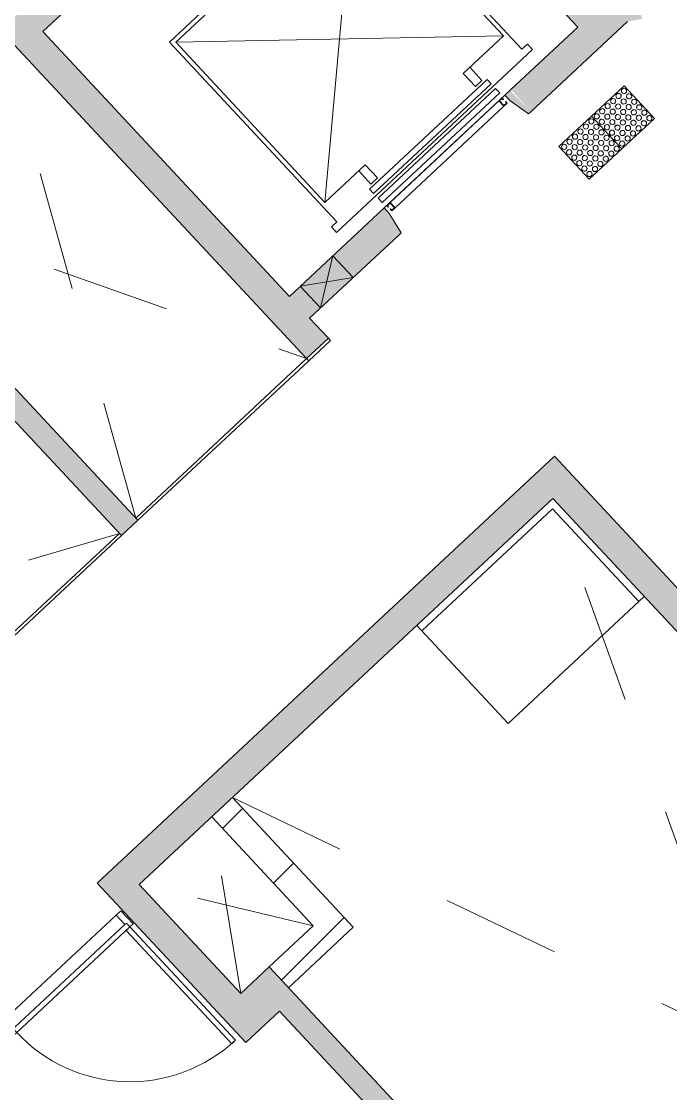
# Model space of a CAD drawing. Header units: millimetres. Extents: x -71377 to 516042, y -145869 to 441446.
# Drawn here: x 213383 to 217745, y 173556 to 180754 of the extents above; entities that cross this region are included whole.
import ezdxf

# ---------------------------------------------------------------- set-up
doc = ezdxf.new("R2010")
doc.units = ezdxf.units.MM
doc.header["$LTSCALE"] = 1000
doc.linetypes.add('_점선_S_', pattern=[1.6, 0.8, -0.8])
doc.linetypes.add('_점선_XS_', pattern=[1.15, 0.6, -0.55])
for name, color, linetype, lineweight in [('A-door', 4, 'Continuous', 5), ('A-door-hdln', 8, 'Continuous', 5), ('A-ele-8', 8, 'Continuous', 5), ('A-fnsh', 5, 'Continuous', 5), ('A-furn-hdln', 8, '_점선_XS_', 5), ('A-hat', 251, 'Continuous', 5), ('A_bwall', 3, 'Continuous', 5), ('A_cwall', 2, 'Continuous', 5), ('A_fnsh-4', 4, 'Continuous', 5), ('AA_오픈', 8, '_점선_S_', 5), ('AA_점형블럭', 8, 'Continuous', 5), ('elev', 4, 'Continuous', 5)]:
    doc.layers.add(name, color=color, linetype=linetype, lineweight=lineweight)
pattern_1 = [(45, (165969.5, 243949.9), (-353.5534, 353.5534), [])]

# ---------------------------------------------------------------- blocks, each defined once
blk = doc.blocks.new('EV_15인승 - EV_15인승_1060x2100-6900319-지반층 배치도')
at = {"layer": 'A-furn-hdln'}
for p, q in [((1150, 100), (1150, -100)), ((1450, 100), (1450, -100))]:
    blk.add_line(p, q, dxfattribs=at)
at = {"layer": 'elev'}
for p, q in [((1450, 100), (1150, -100)), ((1450, -100), (1150, 100)), ((-405, -65), (-405, -50)), ((-405, -50), (-375, -50)), ((-402, -65), (-405, -65)), ((-378, -53), (-402, -53)), ((-402, -53), (-402, -65)), ((-378, -97), (-378, -53)), ((-375, -50), (625, -50)), ((-375, -50), (-375, -100)), ((625, -50), (655, -50)), ((625, -50), (625, -100)), ((652, -53), (628, -53)), ((628, -53), (628, -97)), ((652, -65), (652, -53)), ((655, -65), (652, -65)), ((655, -50), (655, -65)), ((665, -135), (-415, -135)), ((-415, -135), (-415, -175)), ((-405, -100), (-405, -85)), ((-405, -85), (-402, -85)), ((-375, -100), (-405, -100)), ((-402, -85), (-402, -97)), ((-402, -97), (-378, -97)), ((-375, -100), (625, -100)), ((655, -100), (625, -100)), ((628, -97), (652, -97)), ((652, -97), (652, -85)), ((652, -85), (655, -85)), ((655, -85), (655, -100)), ((665, -175), (665, -135)), ((1025, -198), (-775, -198)), ((-775, -198), (-775, -248)), ((-415, -175), (665, -175)), ((1025, -248), (1025, -198)), ((-775, -248), (-725, -248)), ((-725, -248), (-725, -1898)), ((665, -219), (-415, -219)), ((-415, -219), (-415, -259)), ((-415, -259), (665, -259)), ((-325, -278), (-385, -278)), ((-385, -278), (-385, -398)), ((-325, -398), (-325, -278)), ((635, -278), (575, -278)), ((575, -278), (575, -398)), ((635, -398), (635, -278)), ((665, -259), (665, -219)), ((975, -1898), (975, -248)), ((975, -248), (1025, -248)), ((-695, -1868), (-695, -398)), ((-695, -398), (-325, -398)), ((945, -398), (-695, -1868)), ((-695, -398), (945, -1868)), ((575, -398), (945, -398)), ((945, -398), (945, -1868)), ((-1100, -720), (-950, -720)), ((-950, -1580), (-1100, -720)), ((-1100, -1580), (-950, -720)), ((-1100, -1580), (-1100, -720)), ((-950, -720), (-950, -1580)), ((-950, -1580), (-1100, -1580)), ((945, -1868), (-695, -1868)), ((-725, -1898), (975, -1898))]:
    blk.add_line(p, q, dxfattribs=at)
blk = doc.blocks.new('외여닫이문 - __A_FSD_11x21_씰FL_20_원형__ELEV홀-7572301-지반층 배치도')
at = {"layer": 'A-door'}
for p, q in [((-550, 100), (-505, 100)), ((-550, -20), (-550, 100)), ((-505, 100), (-505, 15)), ((505, 100), (550, 100)), ((505, 15), (505, 100)), ((550, 100), (550, -20)), ((-520, 15), (-520, -20)), ((-505, 15), (-520, 15)), ((520, 15), (505, 15)), ((520, -20), (520, 15)), ((-520, -20), (-550, -20)), ((485, -20), (485, -1060)), ((485, -20), (520, -20)), ((520, -20), (520, -1060)), ((550, -20), (520, -20)), ((485, -1060), (520, -1060))]:
    blk.add_line(p, q, dxfattribs=at)
at = {"layer": 'A-door-hdln'}
for p, q in [((-505, 100), (505, 100)), ((-505, 15), (505, 15)), ((-520, -20), (520, -20))]:
    blk.add_line(p, q, dxfattribs=at)
blk.add_arc((520, -20), 1040, 180, 270, dxfattribs=at)
blk = doc.blocks.new('점자블럭_원형_개수_ - 점자블럭_원형_개수_-4199367-지반층 배치도')
at = {"layer": 'AA_점형블럭'}
for p, q in [((300, 300), (0, 300)), ((0, 300), (0, 0)), ((300, 0), (300, 300)), ((600, 300), (300, 300)), ((300, 300), (300, 0)), ((600, 0), (600, 300)), ((0, 0), (300, 0)), ((300, 0), (600, 0))]:
    blk.add_line(p, q, dxfattribs=at)
for centre, start, end in [((25, 275), 360, 180), ((25, 275), 45, 180), ((25, 275), 360, 180), ((25, 275), 45, 180), ((75, 275), 0, 180), ((75, 275), 0, 180), ((75, 275), 0, 180), ((75, 275), 0, 180), ((125, 275), 0, 180), ((125, 275), 0, 180), ((125, 275), 360, 180), ((125, 275), 0, 180), ((175, 275), 360, 180), ((175, 275), 0, 180), ((175, 275), 360, 180), ((175, 275), 0, 180), ((225, 275), 360, 180), ((225, 275), 0, 180), ((225, 275), 360, 180), ((225, 275), 0, 180), ((275, 275), 0, 180), ((275, 275), 0, 180), ((275, 275), 360, 180), ((275, 275), 0, 180), ((325, 275), 360, 180), ((325, 275), 0, 180), ((325, 275), 0, 180), ((325, 275), 0, 180), ((375, 275), 0, 180), ((375, 275), 0, 180), ((375, 275), 0, 180), ((375, 275), 0, 180), ((425, 275), 0, 180), ((425, 275), 0, 180), ((425, 275), 360, 180), ((425, 275), 0, 180), ((475, 275), 0, 180), ((475, 275), 0, 180), ((475, 275), 360, 180), ((475, 275), 360, 180), ((525, 275), 0, 180), ((525, 275), 0, 180), ((525, 275), 360, 180), ((525, 275), 0, 180), ((575, 275), 0, 180), ((575, 275), 0, 180), ((575, 275), 360, 180), ((575, 275), 0, 180), ((25, 275), 180, 360), ((25, 275), 180, 225), ((25, 275), 180, 360), ((25, 275), 180, 225), ((25, 225), 360, 180), ((25, 225), 45, 180), ((25, 225), 0, 180), ((25, 225), 45, 180), ((25, 225), 180, 360), ((25, 225), 180, 225), ((25, 225), 180, 360), ((25, 225), 180, 225), ((25, 275), 255, 330), ((25, 275), 255, 330), ((25, 225), 255, 330), ((25, 225), 255, 330), ((75, 275), 180, 360), ((75, 275), 180, 360), ((75, 275), 180, 360), ((75, 275), 180, 360), ((75, 225), 0, 180), ((75, 225), 0, 180), ((75, 225), 0, 180), ((75, 225), 0, 180), ((75, 225), 180, 360), ((75, 225), 180, 360), ((75, 225), 180, 360), ((75, 225), 180, 360), ((125, 275), 180, 360), ((125, 275), 180, 360), ((125, 275), 180, 360), ((125, 275), 180, 360), ((125, 225), 360, 180), ((125, 225), 0, 180), ((125, 225), 360, 180), ((125, 225), 0, 180), ((125, 225), 180, 360), ((125, 225), 180, 360), ((125, 225), 180, 360), ((125, 225), 180, 360), ((175, 275), 180, 360), ((175, 275), 180, 360), ((175, 275), 180, 360), ((175, 275), 180, 360), ((175, 225), 360, 180), ((175, 225), 0, 180), ((175, 225), 360, 180), ((175, 225), 0, 180), ((175, 225), 180, 360), ((175, 225), 180, 360), ((175, 225), 180, 360), ((175, 225), 180, 360), ((225, 275), 180, 360), ((225, 275), 180, 360), ((225, 275), 180, 360), ((225, 275), 180, 360), ((225, 225), 0, 180), ((225, 225), 0, 180), ((225, 225), 360, 180), ((225, 225), 0, 180), ((225, 225), 180, 360), ((225, 225), 180, 360), ((225, 225), 180, 360), ((225, 225), 180, 360), ((275, 275), 180, 360), ((275, 275), 180, 360), ((275, 275), 180, 360), ((275, 275), 180, 360), ((275, 225), 360, 180), ((275, 225), 0, 180), ((275, 225), 360, 180), ((275, 225), 0, 180), ((275, 225), 180, 360), ((275, 225), 180, 360), ((275, 225), 180, 360), ((275, 225), 180, 360), ((325, 275), 180, 360), ((325, 275), 180, 360), ((325, 275), 180, 360), ((325, 275), 180, 360), ((325, 225), 360, 180), ((325, 225), 0, 180), ((325, 225), 360, 180), ((325, 225), 0, 180), ((325, 225), 180, 360), ((325, 225), 180, 360), ((325, 225), 180, 360), ((325, 225), 180, 360), ((375, 275), 180, 360), ((375, 275), 180, 360), ((375, 275), 180, 360), ((375, 275), 180, 360), ((375, 225), 360, 180), ((375, 225), 0, 180), ((375, 225), 0, 180), ((375, 225), 0, 180), ((375, 225), 180, 360), ((375, 225), 180, 360), ((375, 225), 180, 360), ((375, 225), 180, 360), ((425, 275), 180, 360), ((425, 275), 180, 360), ((425, 275), 180, 360), ((425, 275), 180, 360), ((425, 225), 0, 180), ((425, 225), 0, 180), ((425, 225), 0, 180), ((425, 225), 0, 180), ((425, 225), 180, 360), ((425, 225), 180, 360), ((425, 225), 180, 360), ((425, 225), 180, 360), ((475, 275), 180, 360), ((475, 275), 180, 360), ((475, 275), 180, 360), ((475, 275), 180, 360), ((475, 225), 360, 180), ((475, 225), 0, 180), ((475, 225), 0, 180), ((475, 225), 0, 180), ((475, 225), 180, 360), ((475, 225), 180, 360), ((475, 225), 180, 360), ((475, 225), 180, 360), ((525, 275), 180, 360), ((525, 275), 180, 360), ((525, 275), 180, 360), ((525, 275), 180, 360), ((525, 225), 360, 180), ((525, 225), 0, 180), ((525, 225), 360, 180), ((525, 225), 0, 180), ((525, 225), 180, 360), ((525, 225), 180, 360), ((525, 225), 180, 360), ((525, 225), 180, 360), ((575, 275), 180, 360), ((575, 275), 180, 360), ((575, 275), 180, 360), ((575, 275), 180, 360), ((575, 225), 360, 180), ((575, 225), 0, 180), ((575, 225), 0, 180), ((575, 225), 0, 180), ((575, 225), 180, 360), ((575, 225), 180, 360), ((575, 225), 180, 360), ((575, 225), 180, 360), ((25, 175), 360, 180), ((25, 175), 45, 180), ((25, 175), 360, 180), ((25, 175), 45, 180), ((25, 175), 180, 360), ((25, 175), 180, 225), ((25, 175), 180, 360), ((25, 175), 180, 225), ((25, 175), 255, 330), ((25, 175), 255, 330), ((75, 175), 0, 180), ((75, 175), 0, 180), ((75, 175), 0, 180), ((75, 175), 0, 180), ((75, 175), 180, 360), ((75, 175), 180, 360), ((75, 175), 180, 360), ((75, 175), 180, 360), ((125, 175), 360, 180), ((125, 175), 0, 180), ((125, 175), 360, 180), ((125, 175), 0, 180), ((125, 175), 180, 360), ((125, 175), 180, 360), ((125, 175), 180, 360), ((125, 175), 180, 360), ((175, 175), 360, 180), ((175, 175), 0, 180), ((175, 175), 360, 180), ((175, 175), 0, 180), ((175, 175), 180, 360), ((175, 175), 180, 360), ((175, 175), 180, 360), ((175, 175), 180, 360), ((225, 175), 360, 180), ((225, 175), 0, 180), ((225, 175), 360, 180), ((225, 175), 0, 180), ((225, 175), 180, 360), ((225, 175), 180, 360), ((225, 175), 180, 360), ((225, 175), 180, 360), ((275, 175), 360, 180), ((275, 175), 0, 180), ((275, 175), 0, 180), ((275, 175), 0, 180), ((275, 175), 180, 360), ((275, 175), 180, 360), ((275, 175), 180, 360), ((275, 175), 180, 360), ((325, 175), 0, 180), ((325, 175), 0, 180), ((325, 175), 0, 180), ((325, 175), 0, 180), ((325, 175), 180, 360), ((325, 175), 180, 360), ((325, 175), 180, 360), ((325, 175), 180, 360), ((375, 175), 0, 180), ((375, 175), 0, 180), ((375, 175), 0, 180), ((375, 175), 0, 180), ((375, 175), 180, 360), ((375, 175), 180, 360), ((375, 175), 180, 360), ((375, 175), 180, 360), ((425, 175), 0, 180), ((425, 175), 0, 180), ((425, 175), 360, 180), ((425, 175), 0, 180), ((425, 175), 180, 360), ((425, 175), 180, 360), ((425, 175), 180, 360), ((425, 175), 180, 360), ((475, 175), 0, 180), ((475, 175), 0, 180), ((475, 175), 360, 180), ((475, 175), 0, 180), ((475, 175), 180, 360), ((475, 175), 180, 360), ((475, 175), 180, 360), ((475, 175), 180, 360), ((525, 175), 360, 180), ((525, 175), 0, 180), ((525, 175), 0, 180), ((525, 175), 0, 180), ((525, 175), 180, 360), ((525, 175), 180, 360), ((525, 175), 180, 360), ((525, 175), 180, 360), ((575, 175), 360, 180), ((575, 175), 0, 180), ((575, 175), 0, 180), ((575, 175), 0, 180), ((575, 175), 180, 360), ((575, 175), 180, 360), ((575, 175), 180, 360), ((575, 175), 180, 360), ((25, 125), 360, 180), ((25, 125), 0, 180), ((25, 125), 360, 180), ((25, 125), 0, 180), ((25, 125), 180, 360), ((25, 125), 180, 240), ((25, 125), 180, 360), ((25, 125), 180, 240), ((25, 75), 360, 180), ((25, 75), 0, 180), ((25, 75), 360, 180), ((25, 75), 0, 180), ((25, 75), 180, 360), ((25, 75), 180, 345), ((25, 75), 180, 360), ((25, 75), 180, 345), ((25, 125), 270, 345), ((25, 125), 270, 345), ((75, 125), 360, 180), ((75, 125), 0, 180), ((75, 125), 0, 180), ((75, 125), 0, 180), ((75, 125), 180, 360), ((75, 125), 180, 360), ((75, 125), 180, 360), ((75, 125), 180, 360), ((75, 75), 360, 180), ((75, 75), 0, 180), ((75, 75), 360, 180), ((75, 75), 0, 180), ((75, 75), 180, 360), ((75, 75), 180, 360), ((75, 75), 180, 360), ((75, 75), 180, 360), ((125, 125), 360, 180), ((125, 125), 0, 180), ((125, 125), 360, 180), ((125, 125), 0, 180), ((125, 125), 180, 360), ((125, 125), 180, 360), ((125, 125), 180, 360), ((125, 125), 180, 360), ((125, 75), 360, 180), ((125, 75), 0, 180), ((125, 75), 360, 180), ((125, 75), 0, 180), ((125, 75), 180, 360), ((125, 75), 180, 360), ((125, 75), 180, 360), ((125, 75), 180, 360), ((175, 125), 360, 180), ((175, 125), 0, 180), ((175, 125), 360, 180), ((175, 125), 0, 180), ((175, 125), 180, 360), ((175, 125), 180, 360), ((175, 125), 180, 360), ((175, 125), 180, 360), ((175, 75), 360, 180), ((175, 75), 0, 180), ((175, 75), 360, 180), ((175, 75), 0, 180), ((175, 75), 180, 360), ((175, 75), 180, 360), ((175, 75), 180, 360), ((175, 75), 180, 360), ((225, 125), 360, 180), ((225, 125), 0, 180), ((225, 125), 360, 180), ((225, 125), 0, 180), ((225, 125), 180, 360), ((225, 125), 180, 360), ((225, 125), 180, 360), ((225, 125), 180, 360), ((225, 75), 0, 180), ((225, 75), 0, 180), ((225, 75), 360, 180), ((225, 75), 0, 180), ((225, 75), 180, 360), ((225, 75), 180, 360), ((225, 75), 180, 360), ((225, 75), 180, 360), ((275, 125), 0, 180), ((275, 125), 0, 180), ((275, 125), 360, 180), ((275, 125), 0, 180), ((275, 125), 180, 360), ((275, 125), 180, 360), ((275, 125), 180, 360), ((275, 125), 180, 360), ((275, 75), 0, 180), ((275, 75), 0, 180), ((275, 75), 360, 180), ((275, 75), 0, 180), ((275, 75), 180, 360), ((275, 75), 180, 360), ((275, 75), 180, 360), ((275, 75), 180, 360), ((325, 125), 0, 180), ((325, 125), 15, 180), ((325, 125), 360, 180), ((325, 125), 15, 180), ((325, 125), 180, 360), ((325, 125), 180, 270), ((325, 125), 180, 360), ((325, 125), 180, 270), ((325, 75), 360, 180), ((325, 75), 15, 180), ((325, 75), 0, 180), ((325, 75), 15, 180), ((325, 75), 180, 360), ((325, 75), 180, 270), ((325, 75), 180, 360), ((325, 75), 180, 270), ((325, 125), 300, 330), ((325, 125), 300, 330), ((375, 125), 0, 180), ((375, 125), 15, 180), ((375, 125), 360, 180), ((375, 125), 15, 180), ((375, 125), 180, 360), ((375, 125), 180, 270), ((375, 125), 180, 360), ((375, 125), 180, 270), ((375, 75), 360, 180), ((375, 75), 15, 180), ((375, 75), 360, 180), ((375, 75), 15, 180), ((375, 75), 180, 360), ((375, 75), 180, 270), ((375, 75), 180, 360), ((375, 75), 180, 270), ((375, 125), 300, 330), ((375, 125), 300, 330), ((425, 125), 0, 180), ((425, 125), 15, 180), ((425, 125), 0, 180), ((425, 125), 15, 180), ((425, 125), 180, 360), ((425, 125), 180, 270), ((425, 125), 180, 360), ((425, 125), 180, 270), ((425, 75), 0, 180), ((425, 75), 15, 180), ((425, 75), 0, 180), ((425, 75), 15, 180), ((425, 75), 180, 360), ((425, 75), 180, 270), ((425, 75), 180, 360), ((425, 75), 180, 270), ((425, 125), 300, 330), ((425, 125), 300, 330), ((475, 125), 360, 180), ((475, 125), 15, 180), ((475, 125), 360, 180), ((475, 125), 15, 180), ((475, 125), 180, 360), ((475, 125), 180, 270), ((475, 125), 180, 360), ((475, 125), 180, 270), ((475, 75), 0, 180), ((475, 75), 15, 180), ((475, 75), 360, 180), ((475, 75), 15, 180), ((475, 75), 180, 360), ((475, 75), 180, 270), ((475, 75), 180, 360), ((475, 75), 180, 270), ((475, 125), 300, 330), ((475, 125), 300, 330), ((525, 125), 0, 180), ((525, 125), 15, 180), ((525, 125), 0, 180), ((525, 125), 15, 180), ((525, 125), 180, 360), ((525, 125), 180, 270), ((525, 125), 180, 360), ((525, 125), 180, 270), ((525, 75), 0, 180), ((525, 75), 15, 180), ((525, 75), 0, 180), ((525, 75), 15, 180), ((525, 75), 180, 360), ((525, 75), 180, 270), ((525, 75), 180, 360), ((525, 75), 180, 270), ((525, 125), 300, 330), ((525, 125), 300, 330), ((575, 125), 0, 180), ((575, 125), 15, 180), ((575, 125), 360, 180), ((575, 125), 15, 180), ((575, 125), 180, 360), ((575, 125), 180, 270), ((575, 125), 180, 360), ((575, 125), 180, 270), ((575, 75), 0, 180), ((575, 75), 15, 180), ((575, 75), 0, 180), ((575, 75), 15, 180), ((575, 75), 180, 360), ((575, 75), 180, 270), ((575, 75), 180, 360), ((575, 75), 180, 270), ((575, 125), 300, 330), ((575, 125), 300, 330), ((25, 25), 360, 180), ((25, 25), 0, 180), ((25, 25), 360, 180), ((25, 25), 0, 180), ((25, 25), 180, 360), ((25, 25), 180, 360), ((25, 25), 180, 360), ((25, 25), 180, 360), ((75, 25), 360, 180), ((75, 25), 0, 180), ((75, 25), 0, 180), ((75, 25), 0, 180), ((75, 25), 180, 360), ((75, 25), 180, 360), ((75, 25), 180, 360), ((75, 25), 180, 360), ((125, 25), 360, 180), ((125, 25), 0, 180), ((125, 25), 360, 180), ((125, 25), 0, 180), ((125, 25), 180, 360), ((125, 25), 180, 360), ((125, 25), 180, 360), ((125, 25), 180, 360), ((175, 25), 360, 180), ((175, 25), 360, 180), ((175, 25), 180, 360), ((175, 25), 180, 360), ((175, 25), 120, 150), ((175, 25), 120, 150), ((175, 25), 210, 360), ((175, 25), 210, 360), ((175, 25), 0, 60), ((175, 25), 0, 60), ((225, 25), 360, 180), ((225, 25), 360, 180), ((225, 25), 180, 360), ((225, 25), 180, 360), ((225, 25), 120, 150), ((225, 25), 120, 150), ((225, 25), 210, 360), ((225, 25), 210, 360), ((225, 25), 0, 60), ((225, 25), 0, 60), ((275, 25), 0, 180), ((275, 25), 0, 180), ((275, 25), 180, 360), ((275, 25), 180, 360), ((275, 25), 120, 150), ((275, 25), 120, 150), ((275, 25), 210, 360), ((275, 25), 210, 360), ((275, 25), 0, 60), ((275, 25), 0, 60), ((325, 25), 360, 180), ((325, 25), 15, 180), ((325, 25), 360, 180), ((325, 25), 15, 180), ((325, 25), 180, 360), ((325, 25), 180, 270), ((325, 25), 180, 360), ((325, 25), 180, 270), ((325, 75), 300, 330), ((325, 75), 300, 330), ((325, 25), 300, 330), ((325, 25), 300, 330), ((375, 25), 0, 180), ((375, 25), 15, 180), ((375, 25), 0, 180), ((375, 25), 15, 180), ((375, 25), 180, 360), ((375, 25), 180, 270), ((375, 25), 180, 360), ((375, 25), 180, 270), ((375, 75), 300, 330), ((375, 75), 300, 330), ((375, 25), 300, 330), ((375, 25), 300, 330), ((425, 25), 0, 180), ((425, 25), 15, 180), ((425, 25), 0, 180), ((425, 25), 15, 180), ((425, 25), 180, 360), ((425, 25), 180, 270), ((425, 25), 180, 360), ((425, 25), 180, 270), ((425, 75), 300, 330), ((425, 75), 300, 330), ((425, 25), 300, 330), ((425, 25), 300, 330), ((475, 25), 360, 180), ((475, 25), 15, 180), ((475, 25), 360, 180), ((475, 25), 15, 180), ((475, 25), 180, 360), ((475, 25), 180, 270), ((475, 25), 180, 360), ((475, 25), 180, 270), ((475, 75), 300, 330), ((475, 25), 300, 330), ((475, 25), 300, 330), ((475, 75), 300, 330), ((525, 25), 360, 180), ((525, 25), 15, 180), ((525, 25), 360, 180), ((525, 25), 15, 180), ((525, 25), 180, 360), ((525, 25), 180, 270), ((525, 25), 180, 360), ((525, 25), 180, 270), ((525, 75), 300, 330), ((525, 75), 300, 330), ((525, 25), 300, 330), ((525, 25), 300, 330), ((575, 25), 0, 180), ((575, 25), 15, 180), ((575, 25), 0, 180), ((575, 25), 15, 180), ((575, 25), 180, 360), ((575, 25), 180, 270), ((575, 25), 180, 360), ((575, 25), 180, 270), ((575, 75), 300, 330), ((575, 75), 300, 330), ((575, 25), 300, 330), ((575, 25), 300, 330)]:
    blk.add_arc(centre, 17.5, start, end, dxfattribs=at)

msp = doc.modelspace()

# ---------------------------------------------------------------- hatches: boundary and pattern name
at = {"layer": 'A-hat'}
for points in [[(213525.7, 180685.3), (215610.1, 182629), (215473.7, 182775.2), (213389.3, 180831.5)], [(217137.6, 180697.6), (217372.5, 180739), (215610.1, 182629), (215463.8, 182492.6), (217121.1, 180715.4)], [(217372.5, 180739), (217552.9, 180770.8), (217518.1, 180967.8), (217209.8, 180913.4)], [(215299.3, 178490.1), (215445.5, 178626.5), (213389.3, 180831.5), (213243, 180695.1), (215183, 178614.8)], [(216807.7, 180149.7), (217455.3, 180753.6), (217137.6, 180697.6), (217121.1, 180715.4), (216671.3, 180295.9)], [(214055, 177302.4), (214164.7, 177404.7), (212094.8, 179624.4), (211985.1, 179522.1), (213959.6, 177404.7)], [(215319.4, 178761.8), (215915.4, 179317.6), (215779, 179463.9), (215183, 178908.1)], [(218638.5, 175745), (218784.8, 175881.4), (216963.8, 177834.1), (216817.6, 177697.7), (218619.4, 175765.5)], [(214174.8, 174959.8), (216954, 177551.4), (216817.6, 177697.7), (214038.4, 175106.1)], [(214891.3, 173898.3), (215037.5, 174034.7), (214038.4, 175106.1), (213892.1, 174969.7), (214856.8, 173935.2)], [(215037.5, 174034.7), (215227.7, 174212), (215047, 174405.8), (214856.8, 174228.5), (214967.6, 174109.7)], [(216117.1, 173038.3), (216226.8, 173140.6), (215227.7, 174212), (215118, 174109.7), (215321.9, 173891)]]:
    msp.add_hatch(color=256, dxfattribs=at).paths.add_polyline_path(points)
h = msp.add_hatch(color=256, dxfattribs=at)
h.paths.add_polyline_path([(215915.4, 179317.6), (215933.7, 179334.7), (215819.2, 179501.4), (215779, 179463.9), (215853.3, 179384.2)])
h.paths.add_polyline_path([(216789.4, 180132.6), (216807.7, 180149.7), (216665.1, 180290.2), (216631, 180258.4), (216671.3, 180217.5), (216765.7, 180149.7)])
h = msp.add_hatch(dxfattribs=at)
h.set_pattern_fill('FP_12', color=256, scale=1000, style=0, pattern_type=2)
h.set_pattern_definition(pattern_1)
h.paths.add_polyline_path([(215472.7, 174543.1), (215611.7, 174672.6), (214800.1, 175543), (214661.2, 175413.4), (215343.2, 174682)])
h = msp.add_hatch(dxfattribs=at)
h.set_pattern_fill('FP_12', color=256, scale=1000, style=0, pattern_type=2)
h.set_pattern_definition(pattern_1)
h.paths.add_polyline_path([(215047, 174405.8), (215176.5, 174266.9), (215472.7, 174543.1), (215343.2, 174682)])

# ---------------------------------------------------------------- linework, layer by layer
at = {"layer": 'A-ele-8'}
for p, q in [((216951.5, 177480.8), (216073.9, 176662.4)), ((217531.2, 176859.1), (216951.5, 177480.8))]:
    msp.add_line(p, q, dxfattribs=at)
at = {"layer": 'A-fnsh'}
for p, q in [((216631, 180258.4), (215819.2, 179501.4)), ((215459.2, 178611.9), (215312.9, 178475.5)), ((215445.5, 178626.5), (215459.2, 178611.9)), ((214055, 177302.4), (212592.3, 175938.4)), ((217567.8, 176893.2), (216653.6, 176040.7)), ((216653.6, 176040.7), (216039.8, 176698.9))]:
    msp.add_line(p, q, dxfattribs=at)
at = {"layer": 'A_bwall'}
for p, q in [((215611.7, 174672.6), (214800.1, 175543)), ((214661.2, 175413.4), (215343.2, 174682)), ((215343.2, 174682), (215047, 174405.8)), ((215176.5, 174266.9), (215611.7, 174672.6))]:
    msp.add_line(p, q, dxfattribs=at)
at = {"layer": 'A_cwall'}
for p, q in [((213525.7, 180685.3), (215463.8, 182492.6)), ((215463.8, 182492.6), (217121.1, 180715.4)), ((216807.7, 180149.7), (217455.3, 180753.6)), ((213243, 180695.1), (215299.3, 178490.1)), ((215183, 178908.1), (213525.7, 180685.3)), ((217121.1, 180715.4), (216671.3, 180295.9)), ((216671.3, 180295.9), (216631, 180258.4)), ((216631, 180258.4), (216665.1, 180221.9)), ((216665.1, 180221.9), (216789.4, 180132.6)), ((216789.4, 180132.6), (216807.7, 180149.7)), ((214164.7, 177404.7), (212094.8, 179624.4)), ((211985.1, 179522.1), (214055, 177302.4)), ((215779, 179463.9), (215183, 178908.1)), ((215819.2, 179501.4), (215779, 179463.9)), ((215853.3, 179464.9), (215819.2, 179501.4)), ((215933.7, 179334.7), (215853.3, 179464.9)), ((215319.4, 178761.8), (215915.4, 179317.6)), ((215915.4, 179317.6), (215933.7, 179334.7)), ((215445.5, 178626.5), (215319.4, 178761.8)), ((215299.3, 178490.1), (215445.5, 178626.5)), ((216963.8, 177834.1), (213892.1, 174969.7)), ((218716.6, 175954.5), (216963.8, 177834.1)), ((214174.8, 174959.8), (216954, 177551.4)), ((216954, 177551.4), (218570.3, 175818.1)), ((214055, 177302.4), (214164.7, 177404.7)), ((213892.1, 174969.7), (214891.3, 173898.3)), ((214856.8, 174228.5), (214174.8, 174959.8)), ((215047, 174405.8), (214856.8, 174228.5)), ((218252.4, 170968.4), (215047, 174405.8)), ((214891.3, 173898.3), (215118, 174109.7)), ((215118, 174109.7), (218142.7, 170866.1))]:
    msp.add_line(p, q, dxfattribs=at)
at = {"layer": 'A_fnsh-4'}
for p, q in [((215299.3, 178490.1), (214151, 177419.4)), ((214164.7, 177404.7), (215312.9, 178475.5)), ((215312.9, 178475.5), (215299.3, 178490.1)), ((214041.3, 177317.1), (212578.6, 175953.1))]:
    msp.add_line(p, q, dxfattribs=at)
at = {"layer": 'AA_오픈'}
for p, q in [((214151, 177419.4), (213243, 180695.1)), ((212094.8, 179624.4), (215299.3, 178490.1)), ((219604.5, 170178.3), (216954, 177551.4)), ((211896.6, 176684.4), (214041.3, 177317.1)), ((214800.1, 175543), (221776.6, 172203.9)), ((214856.8, 174228.5), (214661.2, 175413.4)), ((215343.2, 174682), (214174.8, 174959.8))]:
    msp.add_line(p, q, dxfattribs=at)

# ---------------------------------------------------------------- block references
at = {"layer": 'A-door-hdln', "rotation": 43.00000124847602}
msp.add_blockref('외여닫이문 - __A_FSD_11x21_씰FL_20_원형__ELEV홀-7572301-지반층 배치도', (213717.9, 174335.5), dxfattribs=at)
at = {"layer": 'AA_점형블럭', "rotation": 43.00000124847486}
msp.add_blockref('점자블럭_원형_개수_ - 점자블럭_원형_개수_-4199367-지반층 배치도', (217198.6, 179693.8), dxfattribs=at)
at = {"layer": 'elev', "rotation": 223.000001248477}
msp.add_blockref('EV_15인승 - EV_15인승_1060x2100-6900319-지반층 배치도', (216384.8, 179892), dxfattribs=at)

doc.saveas('drawing.dxf')
